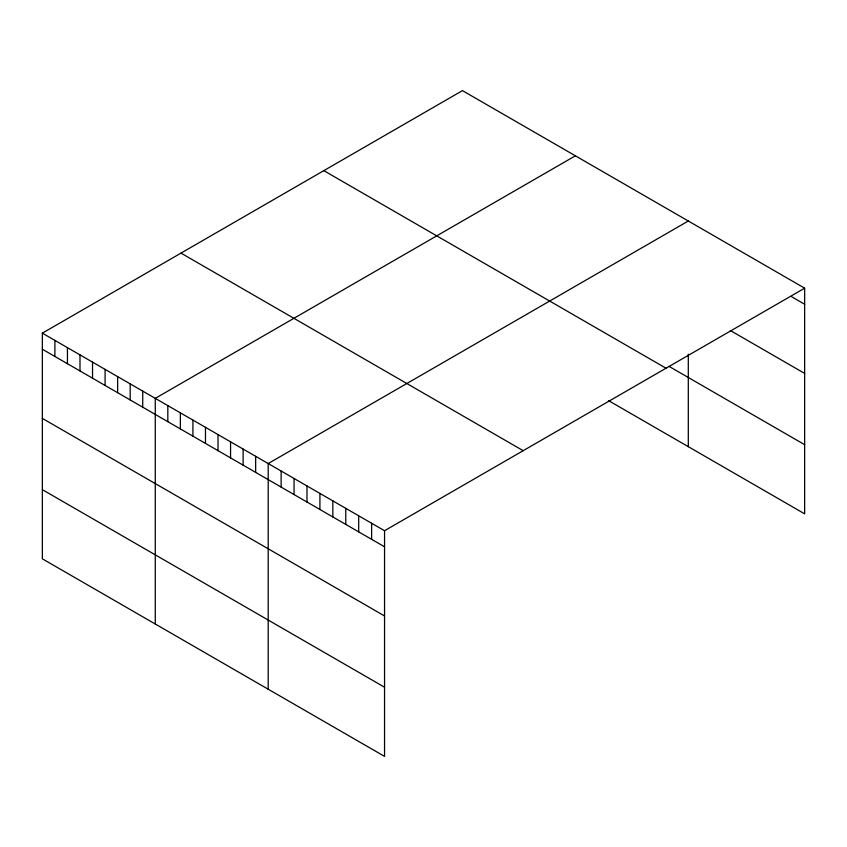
<?xml version="1.0" encoding="UTF-8"?>
<svg xmlns="http://www.w3.org/2000/svg" width="847" height="847" viewBox="0 0 847 847"><rect width="100%" height="100%" fill="white"/><g stroke="black" fill="none" stroke-linecap="round" stroke-linejoin="round"><path stroke-width="1.27" d="M804.65 288.181L384.549 530.73L384.549 756.382L42.35 558.819L42.35 333.157L462.451 90.618L804.65 288.181L804.65 513.843L608.453 400.567M575.378 155.816L155.276 398.355L155.276 624.017M688.304 221.014L268.203 463.553L268.203 689.214M791.723 296.789L804.65 304.253M730.315 330.499L804.65 373.421M668.908 366.306L804.65 444.675M323.819 170.649L666.017 368.223M180.983 253.115L523.181 450.689M42.35 333.157L384.549 530.73M42.35 349.229L384.549 546.802M42.35 418.397L384.549 615.96M42.35 489.651L384.549 687.224M688.304 354.184L688.304 446.665M371.621 523.266L371.621 539.338M358.694 515.802L358.694 531.874M345.767 508.338L345.767 524.409M332.839 500.873L332.839 516.945M319.912 493.409L319.912 509.481M306.985 485.945L306.985 502.017M294.057 478.481L294.057 494.553M281.13 471.017L281.13 487.089M255.656 456.311L255.656 472.382M243.11 449.069L243.11 465.141M230.564 441.816L230.564 457.888M218.018 434.575L218.018 450.646M205.472 427.333L205.472 443.405M192.915 420.091L192.915 436.163M180.369 412.838L180.369 428.921M167.822 405.597L167.822 421.668M142.73 391.113L142.73 407.185M130.184 383.871L130.184 399.943M117.638 376.619L117.638 392.69M105.092 369.377L105.092 385.449M92.535 362.135L92.535 378.207M79.989 354.893L79.989 370.965M67.442 347.641L67.442 363.723M54.896 340.399L54.896 356.471"/></g></svg>
